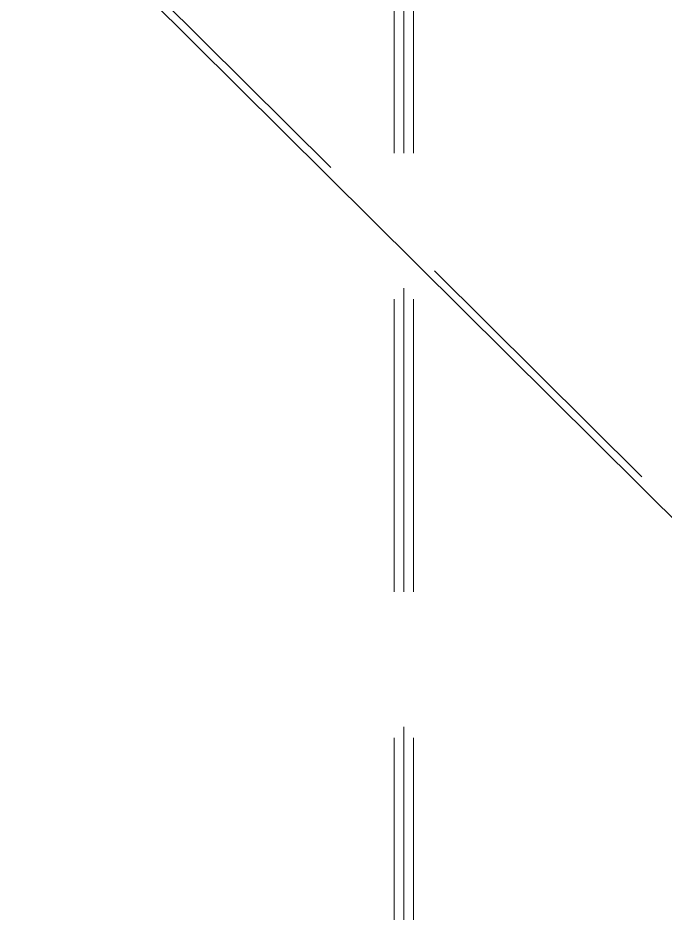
# Model space of a CAD drawing. Header units: millimetres. Extents: x -11795 to 47768, y 22971 to 65021.
# Drawn here: x 19844.9 to 20176.9, y 32909.4 to 33368.6 of the extents above; entities that cross this region are included whole.
import ezdxf

# ---------------------------------------------------------------- set-up
doc = ezdxf.new("R2010")
doc.units = ezdxf.units.MM
doc.linetypes.add('HIDDEN_50', pattern=[225, 150, -75])
for name, color, linetype, lineweight in [('PLATE_HIDDEN', 8, 'HIDDEN_50', 18), ('PROFILE_HIDDEN', 9, 'HIDDEN_50', 18), ('PROFILE_VISIBLE', 4, 'Continuous', 25)]:
    doc.layers.add(name, color=color, linetype=linetype, lineweight=lineweight)

msp = doc.modelspace()

# ---------------------------------------------------------------- linework, layer by layer
at = {"layer": 'PLATE_HIDDEN'}
for p, q in [((20042.86, 34349.28), (20042.86, 31505)), ((20042.86, 31505), (20042.86, 34349.28))]:
    msp.add_line(p, q, dxfattribs=at)
at = {"layer": 'PROFILE_HIDDEN'}
for p, q in [((20324.68, 32974.69), (18768.16, 34520.66)), ((20037.87, 34349.28), (20037.87, 31505)), ((20037.87, 34349.28), (20037.87, 31505)), ((20037.87, 34349.28), (20037.87, 31505)), ((20037.87, 34349.28), (20037.87, 31505)), ((20047.87, 34349.28), (20047.87, 31505)), ((20047.87, 34349.28), (20047.87, 31505)), ((20047.87, 34349.28), (20047.87, 31505)), ((20047.87, 34349.28), (20047.87, 31505))]:
    msp.add_line(p, q, dxfattribs=at)
at = {"layer": 'PROFILE_VISIBLE'}
msp.add_line((20311.73, 32981.9), (18765.82, 34517.33), dxfattribs=at)

doc.saveas('drawing.dxf')
